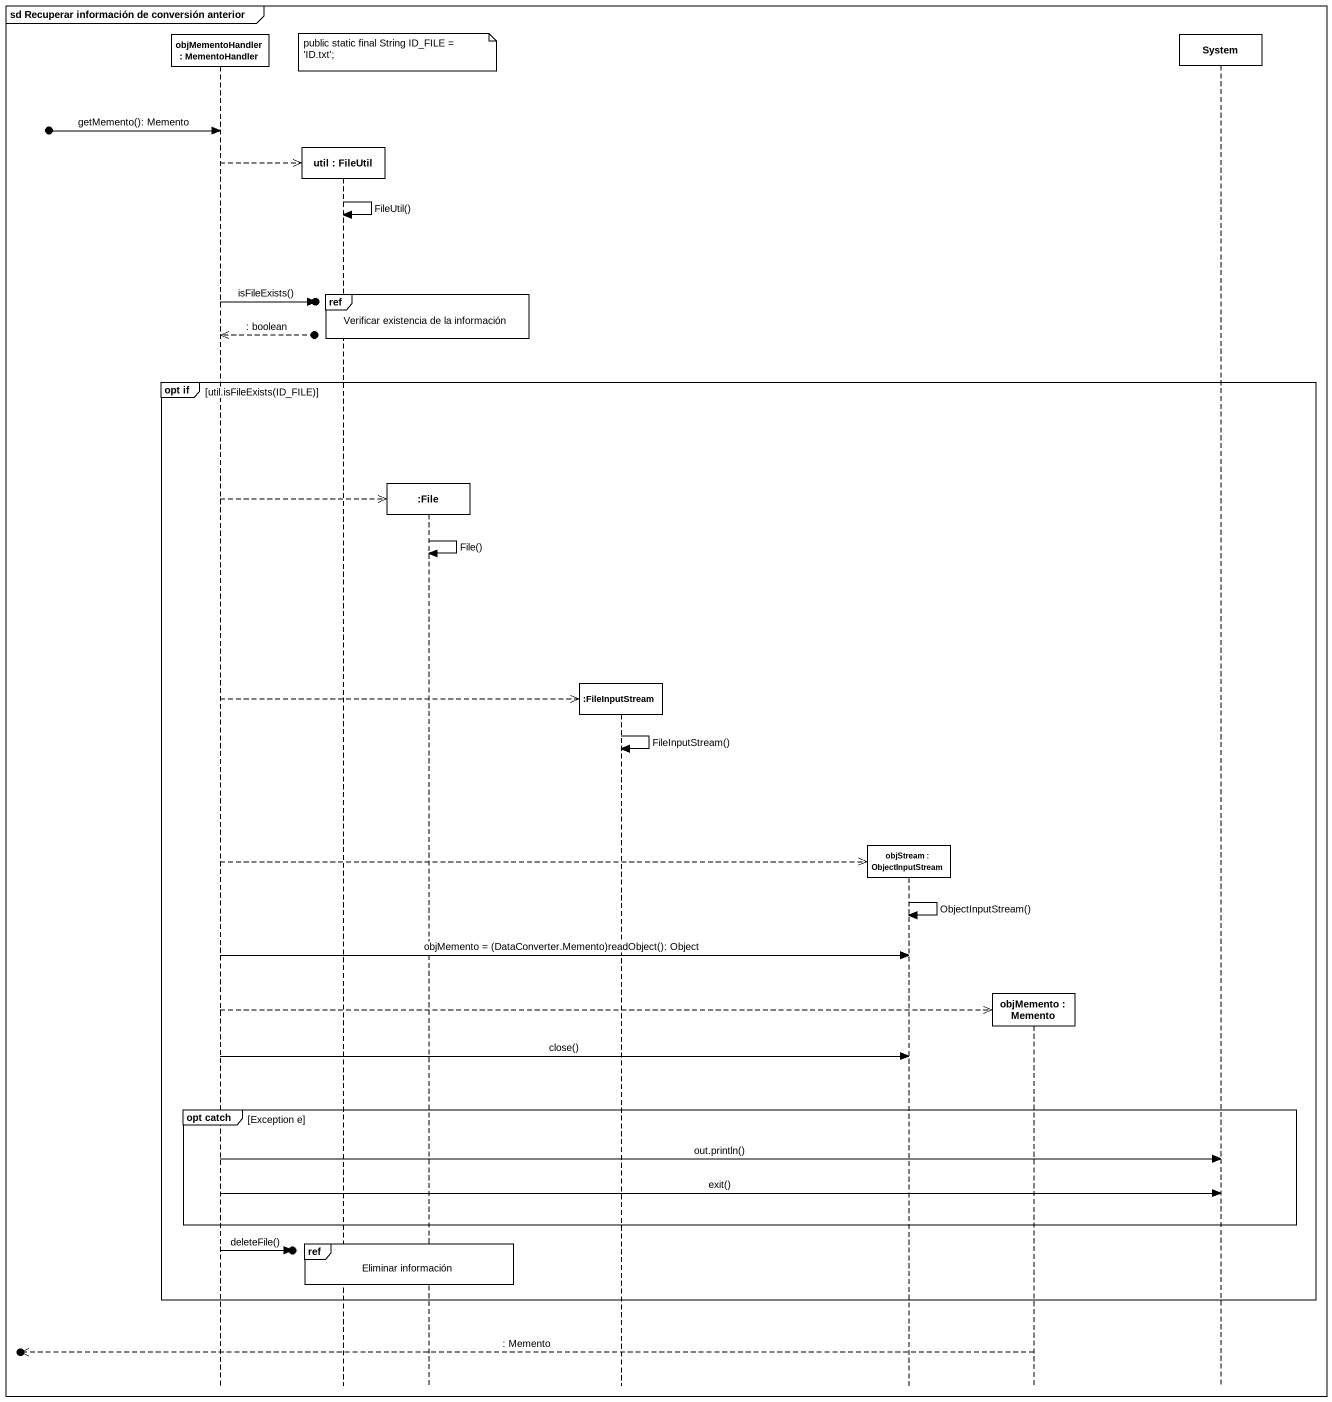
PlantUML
@startuml
mainframe sd Recuperar información de conversión anterior
hide footbox
participant "objMementoHandler : MementoHandler" as objMementoHandler
participant "util : FileUtil" as util
participant ":File" as File_
participant ":FileInputStream" as FileInputStream
participant "objStream : ObjectInputStream" as objStream
participant "objMemento : Memento" as objMemento
participant System

note over File_ : public static final String ID_FILE = 'ID.txt';
[o-> objMementoHandler : getMemento(): Memento
objMementoHandler -->> util **
util -> util : FileUtil()
ref over util, File_ : Verificar existencia de la información
objMementoHandler ->o] : isFileExists()
objMementoHandler <<--o] : : boolean
group opt if [util.isFileExists(ID_FILE)]
  objMementoHandler -->> File_ **
  File_ -> File_ : File()
  objMementoHandler -->> FileInputStream **
  FileInputStream -> FileInputStream : FileInputStream()
  objMementoHandler -->> objStream **
  objStream -> objStream : ObjectInputStream()
  objMementoHandler -> objStream : objMemento = (DataConverter.Memento)readObject(): Object
  objMementoHandler -->> objMemento **
  objMementoHandler -> objStream : close()
  group opt catch [Exception e]
    objMementoHandler -> System : out.println()
    objMementoHandler -> System : exit()
  end
  ref over util, File_ : Eliminar información
  objMementoHandler ->o] : deleteFile()
end
[o<<-- objMemento : : Memento
@enduml
